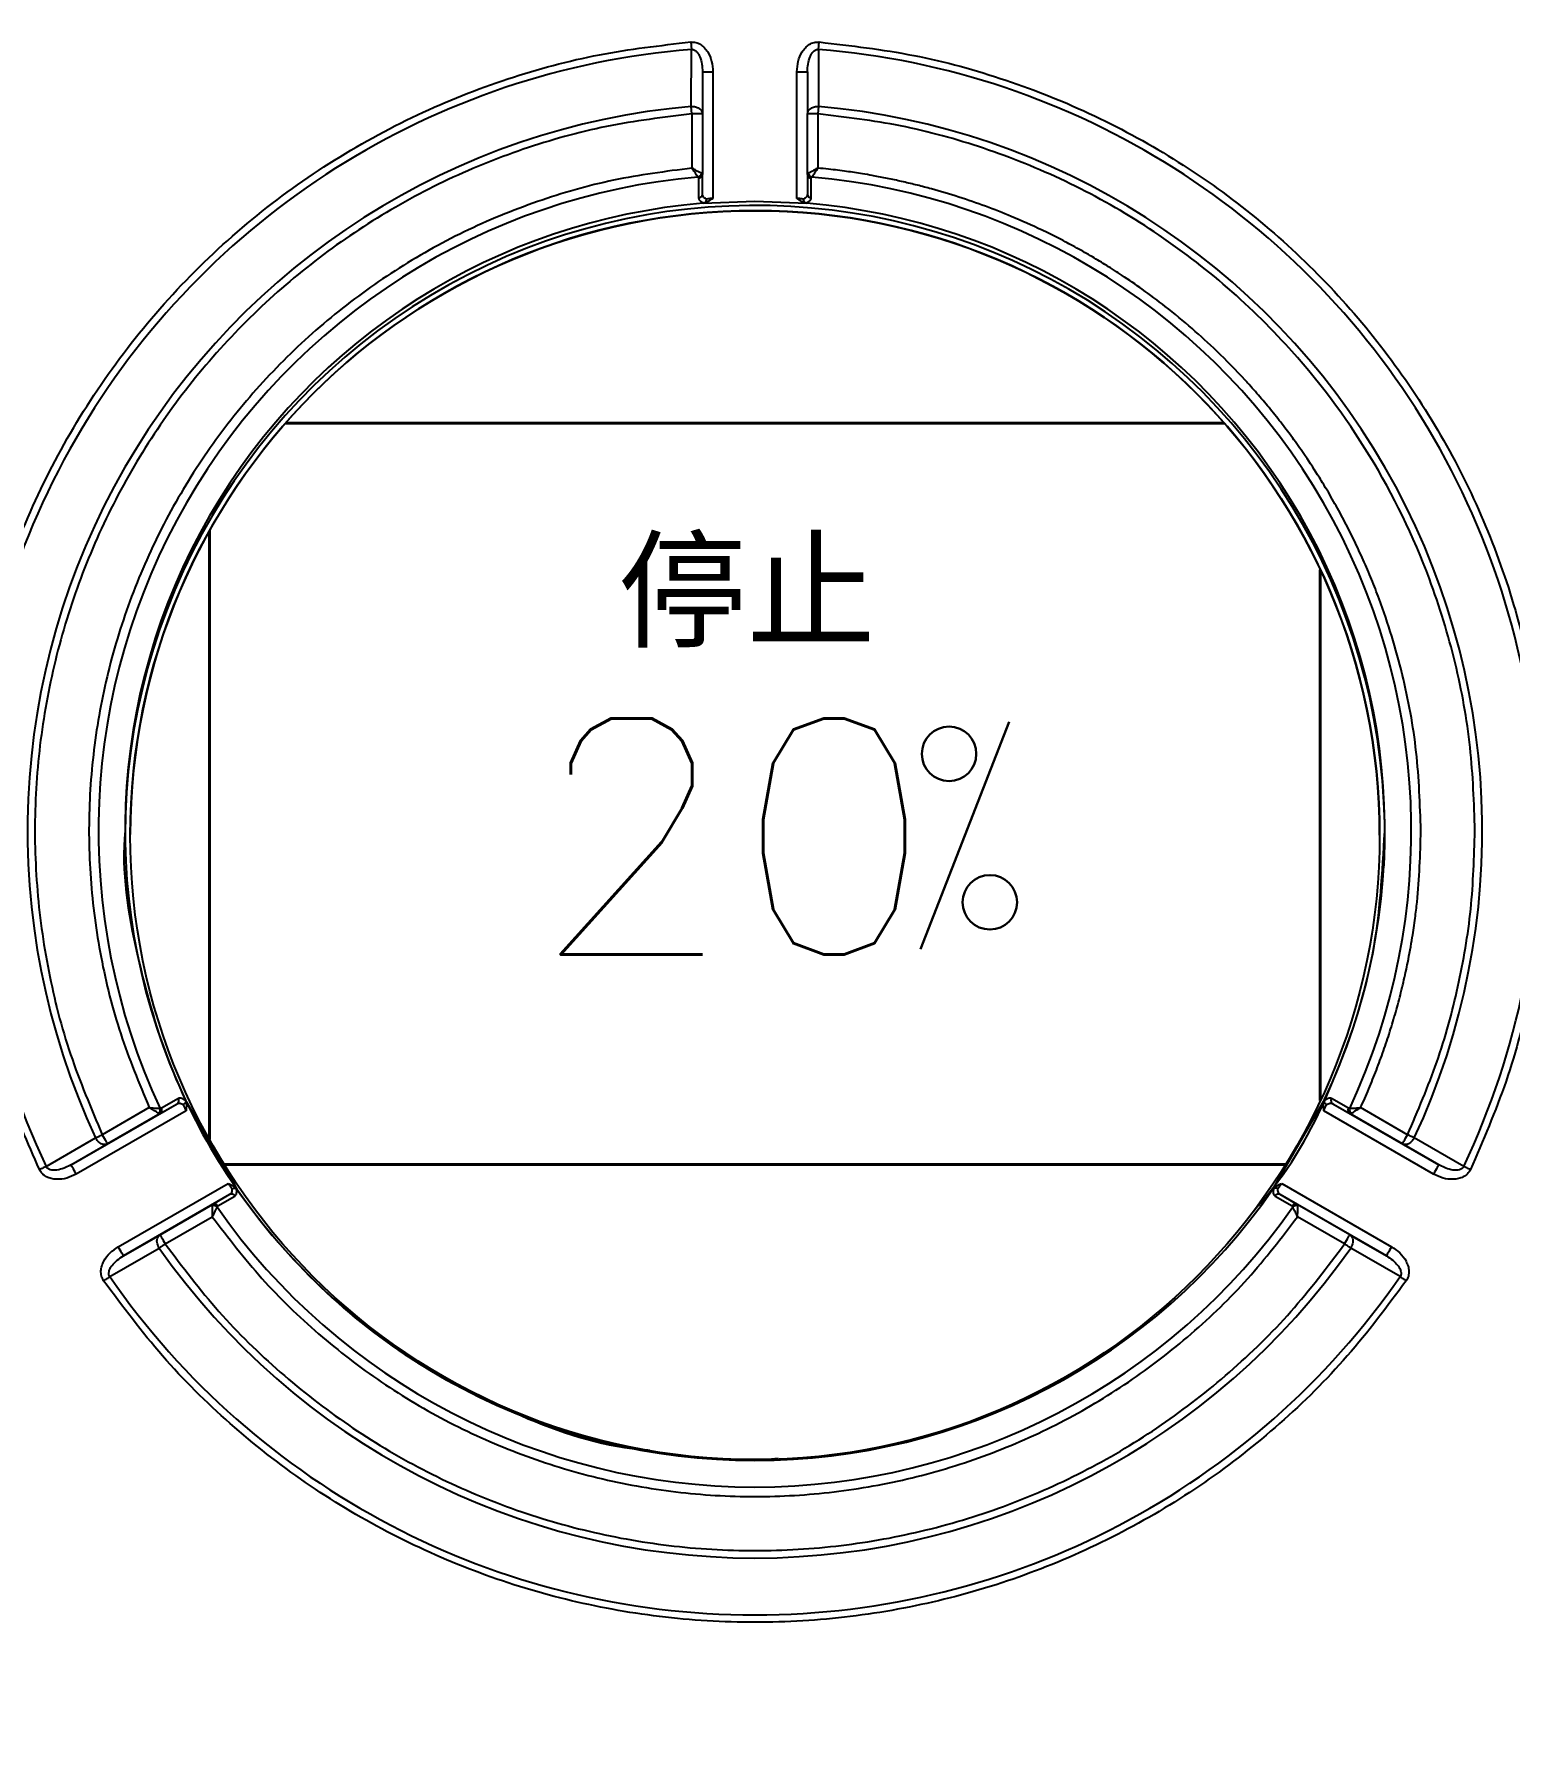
# Model space of a CAD drawing. Header units: millimetres. Extents: x 2136 to 4572, y 748 to 2471.
# Drawn here: x 2913.1 to 2983.4, y 2202.4 to 2284.1 of the extents above; entities that cross this region are included whole.
import ezdxf

# ---------------------------------------------------------------- set-up
doc = ezdxf.new("R2010")
doc.units = ezdxf.units.MM
for name, color, linetype, lineweight in [('DIM', 4, 'Continuous', 13), ('标注', 3, 'Continuous', 13), ('粗实线', 7, 'Continuous', 40)]:
    doc.layers.add(name, color=color, linetype=linetype, lineweight=lineweight)
doc.styles.add('01', font='txt.shx')

msp = doc.modelspace()

# ---------------------------------------------------------------- linework, layer by layer
at = {"color": 7, "linetype": 'Continuous', "lineweight": 25}
for p, q in [((2944.397, 2283.779), (2944.426, 2283.426)), ((2944.423, 2280.709), (2944.426, 2283.426)), ((2950.483, 2283.426), (2950.512, 2283.779)), ((2950.483, 2283.426), (2950.485, 2280.709)), ((2944.954, 2282.364), (2944.954, 2280.357)), ((2945.454, 2282.364), (2945.454, 2276.329)), ((2949.454, 2276.329), (2949.454, 2282.364)), ((2949.954, 2282.364), (2949.954, 2280.357)), ((2944.454, 2280.357), (2944.423, 2280.709)), ((2950.485, 2280.709), (2950.454, 2280.357)), ((2944.454, 2280.357), (2944.454, 2277.771)), ((2944.954, 2280.357), (2944.954, 2277.466)), ((2949.954, 2277.466), (2949.954, 2280.357)), ((2950.454, 2280.357), (2950.454, 2277.771)), ((2944.954, 2276.53), (2944.954, 2277.466)), ((2949.954, 2277.466), (2949.954, 2276.53)), ((2944.77, 2277.285), (2944.77, 2276.349)), ((2950.138, 2276.349), (2950.139, 2277.285)), ((2944.981, 2276.093), (2947.454, 2276.196)), ((2947.454, 2276.196), (2949.928, 2276.093)), ((2917.704, 2246.022), (2917.704, 2246.022)), ((2977.204, 2245.959), (2977.204, 2245.959)), ((2919.999, 2233.443), (2919.188, 2232.976)), ((2922.799, 2229.105), (2920.325, 2233.389)), ((2974.583, 2233.389), (2972.11, 2229.105)), ((2975.721, 2232.976), (2974.91, 2233.443)), ((2914.881, 2230.276), (2919.934, 2233.194)), ((2920.358, 2232.861), (2915.131, 2229.843)), ((2918.609, 2233.006), (2916.37, 2231.713)), ((2919.124, 2232.726), (2916.62, 2231.28)), ((2919.121, 2232.725), (2919.149, 2232.744)), ((2919.124, 2232.726), (2919.934, 2233.194)), ((2919.96, 2233.212), (2919.968, 2233.209)), ((2979.777, 2229.843), (2974.551, 2232.861)), ((2974.941, 2233.209), (2974.948, 2233.212)), ((2974.974, 2233.194), (2975.785, 2232.726)), ((2974.974, 2233.194), (2980.027, 2230.276)), ((2975.759, 2232.744), (2975.787, 2232.725)), ((2978.289, 2231.28), (2975.785, 2232.726)), ((2978.539, 2231.713), (2976.299, 2233.006)), ((2913.697, 2230.203), (2916.049, 2231.564)), ((2914.881, 2230.276), (2916.62, 2231.28)), ((2980.027, 2230.276), (2978.289, 2231.28)), ((2981.211, 2230.203), (2978.859, 2231.564)), ((2914.881, 2230.276), (2914.55, 2230.12)), ((2980.358, 2230.12), (2980.027, 2230.276)), ((2917.131, 2226.379), (2922.358, 2229.397)), ((2972.551, 2229.397), (2977.777, 2226.379)), ((2922.434, 2228.864), (2917.381, 2225.946)), ((2919.12, 2226.95), (2921.624, 2228.395)), ((2922.434, 2228.864), (2921.624, 2228.395)), ((2921.872, 2228.326), (2922.683, 2228.795)), ((2972.226, 2228.795), (2973.036, 2228.326)), ((2973.285, 2228.395), (2972.474, 2228.864)), ((2977.527, 2225.946), (2972.474, 2228.864)), ((2975.789, 2226.95), (2973.285, 2228.395)), ((2919.37, 2226.517), (2921.609, 2227.81)), ((2975.539, 2226.517), (2973.299, 2227.81)), ((2917.381, 2225.946), (2919.12, 2226.95)), ((2975.789, 2226.95), (2977.527, 2225.946)), ((2916.726, 2224.957), (2919.08, 2226.314)), ((2978.183, 2224.957), (2975.828, 2226.314)), ((2947.454, 2216.196), (2948.558, 2216.304))]:
    msp.add_line(p, q, dxfattribs=at)
at = {"color": 7, "linetype": 'Continuous', "lineweight": 25, "flags": 128}
for points in [[(2944.954, 2282.364), (2944.964, 2282.364), (2944.992, 2282.364), (2945.039, 2282.364), (2945.101, 2282.364), (2945.176, 2282.364), (2945.263, 2282.364), (2945.357, 2282.364), (2945.454, 2282.364)], [(2949.454, 2282.364), (2949.552, 2282.364), (2949.646, 2282.364), (2949.732, 2282.364), (2949.808, 2282.364), (2949.87, 2282.364), (2949.916, 2282.364), (2949.945, 2282.364), (2949.954, 2282.364)], [(2944.954, 2280.357), (2944.945, 2280.357), (2944.916, 2280.357), (2944.87, 2280.357), (2944.808, 2280.357), (2944.732, 2280.357), (2944.646, 2280.357), (2944.552, 2280.357), (2944.454, 2280.357)], [(2950.454, 2280.357), (2950.357, 2280.357), (2950.263, 2280.357), (2950.176, 2280.357), (2950.101, 2280.357), (2950.039, 2280.357), (2949.992, 2280.357), (2949.964, 2280.357), (2949.954, 2280.357)], [(2916.049, 2231.564), (2916.082, 2231.579), (2916.118, 2231.596), (2916.156, 2231.613), (2916.196, 2231.632), (2916.238, 2231.652), (2916.281, 2231.672), (2916.325, 2231.692), (2916.37, 2231.713)], [(2916.37, 2231.713), (2916.418, 2231.628), (2916.465, 2231.547), (2916.508, 2231.472), (2916.546, 2231.407), (2916.577, 2231.353), (2916.601, 2231.313), (2916.615, 2231.288), (2916.62, 2231.28)], [(2978.289, 2231.28), (2978.294, 2231.288), (2978.308, 2231.313), (2978.331, 2231.353), (2978.362, 2231.407), (2978.4, 2231.472), (2978.443, 2231.547), (2978.49, 2231.628), (2978.539, 2231.713)], [(2978.859, 2231.564), (2978.826, 2231.579), (2978.791, 2231.596), (2978.753, 2231.613), (2978.712, 2231.632), (2978.67, 2231.652), (2978.627, 2231.672), (2978.583, 2231.692), (2978.539, 2231.713)], [(2913.697, 2230.203), (2913.664, 2230.188), (2913.629, 2230.171), (2913.591, 2230.153), (2913.551, 2230.134), (2913.509, 2230.114), (2913.466, 2230.094), (2913.422, 2230.073), (2913.378, 2230.052)], [(2915.131, 2229.843), (2915.082, 2229.928), (2915.036, 2230.009), (2914.992, 2230.084), (2914.954, 2230.15), (2914.923, 2230.203), (2914.9, 2230.243), (2914.886, 2230.268), (2914.881, 2230.276)], [(2980.027, 2230.276), (2980.022, 2230.268), (2980.008, 2230.243), (2979.985, 2230.203), (2979.954, 2230.15), (2979.916, 2230.084), (2979.873, 2230.009), (2979.826, 2229.928), (2979.777, 2229.843)], [(2981.531, 2230.052), (2981.486, 2230.073), (2981.443, 2230.094), (2981.4, 2230.114), (2981.358, 2230.134), (2981.318, 2230.153), (2981.28, 2230.171), (2981.244, 2230.188), (2981.211, 2230.203)], [(2919.12, 2226.95), (2919.124, 2226.942), (2919.139, 2226.917), (2919.162, 2226.877), (2919.193, 2226.823), (2919.231, 2226.757), (2919.274, 2226.683), (2919.321, 2226.601), (2919.37, 2226.517)], [(2975.539, 2226.517), (2975.588, 2226.601), (2975.635, 2226.683), (2975.678, 2226.757), (2975.716, 2226.823), (2975.747, 2226.877), (2975.77, 2226.917), (2975.784, 2226.942), (2975.789, 2226.95)], [(2917.381, 2225.946), (2917.376, 2225.955), (2917.362, 2225.979), (2917.339, 2226.019), (2917.308, 2226.073), (2917.27, 2226.139), (2917.227, 2226.214), (2917.18, 2226.295), (2917.131, 2226.379)], [(2919.37, 2226.517), (2919.329, 2226.489), (2919.29, 2226.461), (2919.251, 2226.434), (2919.213, 2226.407), (2919.177, 2226.382), (2919.142, 2226.357), (2919.11, 2226.335), (2919.08, 2226.314)], [(2975.828, 2226.314), (2975.799, 2226.335), (2975.766, 2226.357), (2975.732, 2226.382), (2975.696, 2226.407), (2975.658, 2226.434), (2975.619, 2226.461), (2975.579, 2226.489), (2975.539, 2226.517)], [(2977.777, 2226.379), (2977.728, 2226.295), (2977.682, 2226.214), (2977.638, 2226.139), (2977.6, 2226.073), (2977.569, 2226.019), (2977.546, 2225.979), (2977.532, 2225.955), (2977.527, 2225.946)], [(2916.435, 2224.756), (2916.475, 2224.784), (2916.515, 2224.812), (2916.555, 2224.839), (2916.593, 2224.865), (2916.629, 2224.89), (2916.664, 2224.914), (2916.696, 2224.937), (2916.726, 2224.957)], [(2978.183, 2224.957), (2978.212, 2224.937), (2978.245, 2224.914), (2978.279, 2224.89), (2978.316, 2224.865), (2978.354, 2224.839), (2978.393, 2224.812), (2978.433, 2224.784), (2978.473, 2224.756)]]:
    msp.add_lwpolyline(points, dxfattribs=at)
at = {"color": 7, "linetype": 'Continuous', "lineweight": 25}
msp.add_circle((2947.454, 2245.99), 29.75, dxfattribs=at)
for centre, radius, start, end in [((2947.454, 2211.196), 91.48, 295.79271, 180), ((2947.454, 2211.196), 90.341, 353.64897, 186.35103), ((2947.454, 2211.196), 89.875, 353.64897, 186.35103), ((2947.454, 2211.196), 85.319, 353.33017, 186.66983), ((2947.454, 2246.196), 37.354, 94.65071, 205.34929), ((2947.454, 2246.196), 37.354, 334.65071, 85.34929), ((2947.454, 2246.196), 34.646, 95.01875, 204.98125), ((2947.454, 2246.196), 34.646, 335.01875, 84.98125), ((2944.682, 2277.563), 0.229, 285.08159, 349.89545), ((2944.765, 2277.475), 0.19, 271.48934, 357.31235), ((2950.144, 2277.475), 0.19, 182.68765, 268.51066), ((2950.226, 2277.563), 0.229, 190.10455, 254.91841), ((2947.454, 2246.196), 31.264, 94.97704, 205.02296), ((2947.454, 2246.196), 31.264, 334.97704, 85.02296), ((2947.454, 2246.196), 30, 94.72923, 205.27077), ((2947.454, 2245.99), 30, 357.22072, 180), ((2947.454, 2245.99), 29.75, 0, 179.93876), ((2944.765, 2276.538), 0.189, 271.61717, 357.31776), ((2947.454, 2246.196), 30, 334.72923, 85.27077), ((2950.144, 2276.538), 0.189, 182.6801, 268.38296), ((2919.832, 2233.353), 0.189, 302.68007, 28.38309), ((2975.076, 2233.353), 0.189, 151.61704, 237.31779), ((2918.904, 2232.913), 0.229, 310.10459, 14.91837), ((2919.021, 2232.885), 0.19, 302.68761, 28.51079), ((2975.887, 2232.885), 0.19, 151.48921, 237.31239), ((2976.005, 2232.913), 0.229, 165.08163, 229.89541), ((2921.675, 2228.112), 0.229, 45.08176, 109.89528), ((2921.711, 2228.227), 0.19, 31.48925, 117.3121), ((2922.521, 2228.695), 0.189, 31.61702, 117.31857), ((2947.454, 2246.196), 30, 214.72923, 325.27077), ((2972.387, 2228.695), 0.189, 62.68036, 148.38305), ((2973.198, 2228.227), 0.19, 62.6879, 148.51075), ((2973.233, 2228.112), 0.229, 70.10472, 134.91824), ((2947.454, 2246.196), 31.264, 214.97704, 325.02296), ((2947.454, 2246.196), 34.646, 215.01875, 324.98125), ((2947.454, 2246.196), 37.354, 214.65071, 325.34929), ((2947.454, 2211.196), 91.48, 180, 290.22656)]:
    msp.add_arc(centre, radius, start, end, dxfattribs=at)
for points in [[(2849.781, 2221.986), (2850.305, 2225.638), (2851.353, 2232.941), (2854.473, 2243.584), (2858.68, 2253.827), (2864.036, 2263.528), (2870.44, 2272.567), (2877.822, 2280.829), (2886.084, 2288.21), (2895.123, 2294.615), (2904.824, 2299.97), (2915.067, 2304.178), (2925.71, 2307.298), (2933.013, 2308.346), (2936.665, 2308.87)], [(2849.983, 2228.529), (2850.67, 2231.823), (2852.042, 2238.411), (2855.363, 2247.964), (2859.567, 2257.147), (2864.703, 2265.85), (2870.692, 2273.987), (2877.48, 2281.471), (2884.993, 2288.227), (2893.155, 2294.181), (2901.88, 2299.28), (2911.081, 2303.444), (2920.648, 2306.724), (2927.242, 2308.068), (2930.539, 2308.741)], [(2958.244, 2308.87), (2961.895, 2308.346), (2969.199, 2307.298), (2979.842, 2304.178), (2990.085, 2299.97), (2999.786, 2294.615), (3008.825, 2288.21), (3017.087, 2280.829), (3024.468, 2272.567), (3030.873, 2263.528), (3036.228, 2253.827), (3040.436, 2243.584), (3043.556, 2232.941), (3044.604, 2225.638), (3045.128, 2221.986)], [(2964.786, 2308.668), (2968.081, 2307.981), (2974.669, 2306.608), (2984.221, 2303.288), (2993.405, 2299.084), (3002.108, 2293.948), (3010.244, 2287.959), (3017.729, 2281.171), (3024.484, 2273.658), (3030.439, 2265.496), (3035.537, 2256.771), (3039.702, 2247.569), (3042.982, 2238.003), (3044.326, 2231.409), (3044.998, 2228.112)], [(2853.714, 2211.196), (2853.801, 2214.264), (2853.975, 2220.399), (2855.378, 2229.514), (2857.603, 2238.452), (2860.711, 2247.127), (2864.649, 2255.456), (2869.387, 2263.36), (2874.875, 2270.76), (2881.063, 2277.588), (2887.89, 2283.775), (2895.291, 2289.264), (2903.194, 2294.001), (2911.524, 2297.94), (2920.199, 2301.048), (2929.137, 2303.273), (2938.251, 2304.676), (2944.387, 2304.85), (2947.454, 2304.937)], [(2947.454, 2304.937), (2950.522, 2304.85), (2956.657, 2304.676), (2965.771, 2303.273), (2974.709, 2301.048), (2983.385, 2297.94), (2991.714, 2294.001), (2999.617, 2289.264), (3007.018, 2283.775), (3013.845, 2277.588), (3020.033, 2270.76), (3025.522, 2263.36), (3030.259, 2255.456), (3034.198, 2247.127), (3037.305, 2238.452), (3039.53, 2229.514), (3040.934, 2220.399), (3041.108, 2214.264), (3041.195, 2211.196)], [(2947.454, 2295.482), (2944.492, 2295.392), (2938.566, 2295.211), (2929.777, 2293.756), (2921.184, 2291.451), (2912.883, 2288.236), (2904.966, 2284.171), (2897.521, 2279.293), (2890.631, 2273.659), (2884.372, 2267.331), (2878.814, 2260.38), (2874.018, 2252.882), (2870.038, 2244.92), (2866.919, 2236.585), (2864.691, 2227.967), (2863.399, 2219.164), (2862.975, 2210.265), (2863.484, 2204.359), (2863.738, 2201.406)], [(3031.17, 2201.406), (3031.425, 2204.359), (3031.934, 2210.265), (3031.509, 2219.164), (3030.218, 2227.967), (3027.989, 2236.585), (3024.87, 2244.92), (3020.89, 2252.882), (3016.095, 2260.38), (3010.537, 2267.331), (3004.278, 2273.659), (2997.388, 2279.293), (2989.943, 2284.171), (2982.026, 2288.236), (2973.724, 2291.451), (2965.132, 2293.756), (2956.342, 2295.211), (2950.417, 2295.392), (2947.454, 2295.482)], [(2950.512, 2283.779), (2952.02, 2283.603), (2955.037, 2283.251), (2959.44, 2282.037), (2963.672, 2280.341), (2967.666, 2278.136), (2971.367, 2275.469), (2974.719, 2272.376), (2977.674, 2268.901), (2980.189, 2265.095), (2982.227, 2261.014), (2983.759, 2256.718), (2984.762, 2252.268), (2985.222, 2247.729), (2985.133, 2243.168), (2984.487, 2238.655), (2983.336, 2234.235), (2982.133, 2231.446), (2981.531, 2230.052)], [(2944.454, 2280.357), (2943.093, 2280.19), (2940.369, 2279.855), (2936.397, 2278.738), (2932.581, 2277.188), (2928.98, 2275.184), (2925.644, 2272.765), (2922.621, 2269.964), (2919.955, 2266.822), (2917.684, 2263.383), (2915.842, 2259.697), (2914.453, 2255.817), (2913.539, 2251.799), (2913.112, 2247.701), (2913.177, 2243.58), (2913.743, 2239.5), (2914.762, 2235.502), (2915.834, 2232.976), (2916.37, 2231.713)], [(2944.454, 2277.771), (2943.205, 2277.609), (2940.707, 2277.284), (2937.067, 2276.238), (2933.571, 2274.798), (2930.272, 2272.945), (2927.217, 2270.715), (2924.448, 2268.138), (2922.004, 2265.25), (2919.921, 2262.092), (2918.228, 2258.709), (2916.949, 2255.149), (2916.101, 2251.462), (2915.698, 2247.701), (2915.742, 2243.918), (2916.243, 2240.17), (2917.157, 2236.494), (2918.125, 2234.169), (2918.609, 2233.006)], [(2945.454, 2276.329), (2945.397, 2276.324), (2945.283, 2276.313), (2945.187, 2276.302), (2945.14, 2276.297)], [(2949.769, 2276.297), (2949.721, 2276.302), (2949.626, 2276.313), (2949.511, 2276.324), (2949.454, 2276.329)], [(2920.229, 2233.149), (2920.248, 2233.105), (2920.286, 2233.017), (2920.334, 2232.913), (2920.358, 2232.861)], [(2974.551, 2232.861), (2974.575, 2232.913), (2974.622, 2233.017), (2974.661, 2233.105), (2974.68, 2233.149)], [(2922.358, 2229.397), (2922.391, 2229.35), (2922.457, 2229.256), (2922.514, 2229.179), (2922.543, 2229.141)], [(2972.366, 2229.141), (2972.394, 2229.179), (2972.451, 2229.256), (2972.518, 2229.35), (2972.551, 2229.397)], [(2921.609, 2227.81), (2922.374, 2226.809), (2923.904, 2224.808), (2926.63, 2222.179), (2929.625, 2219.871), (2932.88, 2217.941), (2936.339, 2216.41), (2939.955, 2215.3), (2943.678, 2214.628), (2947.454, 2214.403), (2951.23, 2214.628), (2954.953, 2215.3), (2958.57, 2216.41), (2962.029, 2217.941), (2965.283, 2219.871), (2968.278, 2222.179), (2971.004, 2224.808), (2972.534, 2226.809), (2973.299, 2227.81)], [(2919.37, 2226.517), (2920.195, 2225.421), (2921.847, 2223.23), (2924.8, 2220.349), (2928.05, 2217.819), (2931.587, 2215.702), (2935.349, 2214.022), (2939.286, 2212.805), (2943.341, 2212.067), (2947.454, 2211.82), (2951.568, 2212.067), (2955.622, 2212.805), (2959.559, 2214.022), (2963.322, 2215.702), (2966.858, 2217.819), (2970.108, 2220.349), (2973.062, 2223.23), (2974.713, 2225.421), (2975.539, 2226.517)], [(2978.473, 2224.756), (2977.567, 2223.538), (2975.754, 2221.101), (2972.501, 2217.895), (2968.916, 2215.078), (2965.01, 2212.721), (2960.85, 2210.85), (2956.494, 2209.494), (2952.008, 2208.672), (2947.454, 2208.397), (2942.901, 2208.672), (2938.414, 2209.494), (2934.059, 2210.85), (2929.899, 2212.721), (2925.993, 2215.078), (2922.407, 2217.895), (2919.155, 2221.101), (2917.342, 2223.538), (2916.435, 2224.756)], [(2947.454, 2117.456), (2944.387, 2117.543), (2938.251, 2117.717), (2929.137, 2119.12), (2920.199, 2121.345), (2911.524, 2124.453), (2903.194, 2128.392), (2895.291, 2133.129), (2887.89, 2138.618), (2881.063, 2144.805), (2874.875, 2151.633), (2869.387, 2159.033), (2864.649, 2166.936), (2860.711, 2175.266), (2857.603, 2183.941), (2855.378, 2192.879), (2853.975, 2201.994), (2853.801, 2208.129), (2853.714, 2211.196)], [(3041.195, 2211.196), (3041.108, 2208.129), (3040.934, 2201.994), (3039.53, 2192.879), (3037.305, 2183.941), (3034.198, 2175.266), (3030.259, 2166.936), (3025.522, 2159.033), (3020.033, 2151.633), (3013.845, 2144.805), (3007.018, 2138.618), (2999.617, 2133.129), (2991.714, 2128.392), (2983.385, 2124.453), (2974.709, 2121.345), (2965.771, 2119.12), (2956.657, 2117.717), (2950.522, 2117.543), (2947.454, 2117.456)]]:
    msp.add_open_spline(points, degree=3, dxfattribs=at)
for points, knots in [([(2909.747, 2246.196), (2909.796, 2247.66), (2909.897, 2250.629), (2910.72, 2255.08), (2912.078, 2259.533), (2914.037, 2263.884), (2916.579, 2268.025), (2919.654, 2271.826), (2923.193, 2275.199), (2927.114, 2278.069), (2931.292, 2280.374), (2935.62, 2282.089), (2939.989, 2283.27), (2942.941, 2283.611), (2944.397, 2283.779)], [0, 0, 0, 0, 0.078216, 0.158605, 0.241035, 0.32651, 0.412892, 0.5, 0.587092, 0.673473, 0.758965, 0.841378, 0.921776, 1, 1, 1, 1]), ([(2944.397, 2283.779), (2944.478, 2283.777), (2944.644, 2283.774), (2944.868, 2283.666), (2945.06, 2283.506), (2945.257, 2283.243), (2945.42, 2282.855), (2945.443, 2282.528), (2945.454, 2282.364)], [0, 0, 0, 0, 0.122541, 0.250728, 0.370854, 0.501138, 0.750528, 1, 1, 1, 1]), ([(2944.426, 2283.426), (2944.447, 2283.427), (2944.489, 2283.429), (2944.574, 2283.403), (2944.67, 2283.333), (2944.761, 2283.213), (2944.861, 2283.012), (2944.938, 2282.725), (2944.949, 2282.486), (2944.954, 2282.364)], [0, 0, 0, 0, 0.04691, 0.093633, 0.194711, 0.311017, 0.43912, 0.713502, 1, 1, 1, 1]), ([(2949.454, 2282.364), (2949.466, 2282.528), (2949.488, 2282.856), (2949.652, 2283.243), (2949.849, 2283.507), (2950.04, 2283.666), (2950.265, 2283.775), (2950.43, 2283.777), (2950.512, 2283.779)], [0, 0, 0, 0, 0.249813, 0.499193, 0.628879, 0.749485, 0.877324, 1, 1, 1, 1]), ([(2949.954, 2282.364), (2949.96, 2282.486), (2949.97, 2282.725), (2950.048, 2283.013), (2950.148, 2283.213), (2950.239, 2283.333), (2950.335, 2283.403), (2950.42, 2283.429), (2950.462, 2283.427), (2950.483, 2283.426)], [0, 0, 0, 0, 0.2865456, 0.5610687, 0.6891901, 0.8054766, 0.906505, 0.9531764, 1, 1, 1, 1]), ([(2944.423, 2280.709), (2944.489, 2280.707), (2944.589, 2280.704), (2944.713, 2280.662), (2944.796, 2280.618), (2944.867, 2280.56), (2944.936, 2280.476), (2944.947, 2280.403), (2944.954, 2280.357)], [0, 0, 0, 0, 0.238585, 0.363839, 0.500003, 0.621304, 0.761415, 1, 1, 1, 1]), ([(2949.954, 2280.357), (2949.961, 2280.403), (2949.973, 2280.476), (2950.041, 2280.56), (2950.112, 2280.618), (2950.196, 2280.662), (2950.32, 2280.704), (2950.42, 2280.707), (2950.485, 2280.709)], [0, 0, 0, 0, 0.238585, 0.378746, 0.499997, 0.636212, 0.761415, 1, 1, 1, 1]), ([(2981.747, 2246.196), (2981.703, 2247.522), (2981.612, 2250.212), (2980.869, 2254.245), (2979.434, 2258.971), (2976.888, 2264.201), (2973.344, 2268.913), (2969.618, 2272.488), (2966.08, 2275.1), (2962.307, 2277.205), (2958.396, 2278.778), (2954.444, 2279.871), (2951.772, 2280.197), (2950.454, 2280.357)], [0, 0, 0, 0, 0.0782769, 0.15871, 0.2411685, 0.3693291, 0.4998887, 0.586965, 0.6733385, 0.7588314, 0.8412717, 0.9217141, 1, 1, 1, 1]), ([(2944.907, 2277.523), (2944.883, 2277.536), (2944.832, 2277.564), (2944.722, 2277.624), (2944.595, 2277.695), (2944.506, 2277.743), (2944.454, 2277.771)], [0, 0, 0, 0, 0.242714, 0.515432, 0.71469, 1, 1, 1, 1]), ([(2944.742, 2277.342), (2944.727, 2277.365), (2944.694, 2277.414), (2944.625, 2277.518), (2944.543, 2277.638), (2944.487, 2277.722), (2944.454, 2277.771)], [0, 0, 0, 0, 0.242139, 0.515387, 0.713959, 1, 1, 1, 1]), ([(2944.954, 2277.466), (2944.952, 2277.477), (2944.948, 2277.497), (2944.92, 2277.515), (2944.907, 2277.523)], [0, 0, 0, 0, 0.5446681, 1, 1, 1, 1]), ([(2950.001, 2277.523), (2949.989, 2277.515), (2949.961, 2277.497), (2949.957, 2277.477), (2949.954, 2277.466)], [0, 0, 0, 0, 0.455333, 1, 1, 1, 1]), ([(2950.454, 2277.771), (2950.402, 2277.743), (2950.314, 2277.695), (2950.186, 2277.624), (2950.077, 2277.564), (2950.025, 2277.536), (2950.001, 2277.523)], [0, 0, 0, 0, 0.285344, 0.484568, 0.757303, 1, 1, 1, 1]), ([(2950.454, 2277.771), (2950.421, 2277.722), (2950.365, 2277.638), (2950.283, 2277.518), (2950.215, 2277.414), (2950.182, 2277.365), (2950.167, 2277.342)], [0, 0, 0, 0, 0.286006, 0.484613, 0.757844, 1, 1, 1, 1]), ([(2979.172, 2246.196), (2979.129, 2247.45), (2979.043, 2249.96), (2978.35, 2253.67), (2977.522, 2256.395), (2976.824, 2258.185), (2976.432, 2259.105), (2976.01, 2260.013), (2975.56, 2260.906), (2975.082, 2261.785), (2974.736, 2262.376), (2974.486, 2262.788), (2974.192, 2263.264), (2973.725, 2263.979), (2973.151, 2264.795), (2972.623, 2265.503), (2972.084, 2266.187), (2971.512, 2266.871), (2971.082, 2267.358), (2970.407, 2268.095), (2969.545, 2268.978), (2968.269, 2270.147), (2967.081, 2271.127), (2965.961, 2271.964), (2965.026, 2272.607), (2964.231, 2273.117), (2963.513, 2273.552), (2962.788, 2273.965), (2962.036, 2274.367), (2961.481, 2274.645), (2960.695, 2275.022), (2959.759, 2275.442), (2958.431, 2275.963), (2957.161, 2276.401), (2956.074, 2276.725), (2955.193, 2276.957), (2954.525, 2277.117), (2953.853, 2277.263), (2953.357, 2277.36), (2952.932, 2277.437), (2952.481, 2277.515), (2951.79, 2277.619), (2951.081, 2277.708), (2950.624, 2277.754), (2950.454, 2277.771)], [0, 0, 0, 0, 0.080365, 0.160729, 0.241094, 0.262468, 0.283842, 0.305215, 0.326587, 0.347957, 0.369326, 0.370443, 0.378885, 0.405204, 0.425118, 0.442801, 0.461848, 0.480895, 0.49994, 0.50352, 0.544914, 0.57896, 0.614384, 0.643615, 0.668512, 0.687104, 0.704122, 0.72234, 0.740558, 0.758776, 0.762108, 0.796425, 0.824503, 0.853496, 0.882488, 0.897179, 0.911868, 0.926558, 0.941247, 0.944272, 0.9542, 0.970596, 0.989058, 1, 1, 1, 1]), ([(2944.742, 2277.342), (2944.75, 2277.333), (2944.766, 2277.315), (2944.769, 2277.295), (2944.77, 2277.285)], [0, 0, 0, 0, 0.49497, 1, 1, 1, 1]), ([(2950.139, 2277.285), (2950.14, 2277.295), (2950.142, 2277.315), (2950.159, 2277.333), (2950.167, 2277.342)], [0, 0, 0, 0, 0.505034, 1, 1, 1, 1]), ([(2944.77, 2276.349), (2944.774, 2276.324), (2944.781, 2276.276), (2944.837, 2276.209), (2944.923, 2276.151), (2945.008, 2276.124), (2945.05, 2276.11)], [0, 0, 0, 0, 0.253237, 0.501002, 0.754124, 1, 1, 1, 1]), ([(2945.14, 2276.297), (2945.113, 2276.31), (2945.056, 2276.338), (2944.976, 2276.414), (2944.963, 2276.484), (2944.954, 2276.53)], [0, 0, 0, 0, 0.233086, 0.493007, 1, 1, 1, 1]), ([(2945.454, 2276.329), (2945.382, 2276.277), (2945.271, 2276.196), (2945.11, 2276.116), (2945.022, 2276.1), (2944.981, 2276.093)], [0, 0, 0, 0, 0.500211, 0.768831, 1, 1, 1, 1]), ([(2945.05, 2276.11), (2945.046, 2276.108), (2945.038, 2276.104), (2945.015, 2276.097), (2944.995, 2276.095), (2944.981, 2276.093)], [0, 0, 0, 0, 0.22087, 0.452261, 1, 1, 1, 1]), ([(2945.14, 2276.297), (2945.14, 2276.297), (2945.14, 2276.297), (2945.14, 2276.297), (2945.14, 2276.297), (2945.14, 2276.296), (2945.139, 2276.291), (2945.138, 2276.275), (2945.132, 2276.236), (2945.114, 2276.185), (2945.085, 2276.137), (2945.062, 2276.119), (2945.05, 2276.11)], [0, 0, 0, 0, 0.000085, 0.000256, 0.000889, 0.00335, 0.013107, 0.052364, 0.215004, 0.505233, 0.751511, 1, 1, 1, 1]), ([(2949.928, 2276.093), (2949.887, 2276.101), (2949.799, 2276.116), (2949.637, 2276.196), (2949.526, 2276.277), (2949.454, 2276.329)], [0, 0, 0, 0, 0.22952, 0.499747, 1, 1, 1, 1]), ([(2949.954, 2276.53), (2949.946, 2276.484), (2949.932, 2276.414), (2949.853, 2276.338), (2949.796, 2276.31), (2949.769, 2276.297)], [0, 0, 0, 0, 0.506993, 0.766897, 1, 1, 1, 1]), ([(2949.858, 2276.11), (2949.846, 2276.12), (2949.822, 2276.139), (2949.794, 2276.187), (2949.776, 2276.241), (2949.771, 2276.279), (2949.769, 2276.297)], [0, 0, 0, 0, 0.260276, 0.5208, 0.77013, 1, 1, 1, 1]), ([(2949.858, 2276.11), (2949.9, 2276.124), (2949.986, 2276.151), (2950.071, 2276.209), (2950.128, 2276.276), (2950.135, 2276.324), (2950.138, 2276.349)], [0, 0, 0, 0, 0.245779, 0.498992, 0.746656, 1, 1, 1, 1]), ([(2949.928, 2276.093), (2949.913, 2276.095), (2949.893, 2276.097), (2949.87, 2276.104), (2949.862, 2276.108), (2949.858, 2276.11)], [0, 0, 0, 0, 0.55228, 0.782751, 1, 1, 1, 1]), ([(2913.378, 2230.052), (2912.822, 2231.327), (2911.71, 2233.878), (2910.602, 2237.908), (2909.878, 2242.024), (2909.791, 2244.805), (2909.747, 2246.196)], [0, 0, 0, 0, 0.249984, 0.5, 0.749984, 1, 1, 1, 1]), ([(2917.457, 2246.227), (2917.456, 2246.217), (2917.262, 2244.255), (2917.929, 2240.299), (2919.536, 2234.643), (2922.356, 2229.419), (2926.103, 2224.851), (2930.678, 2221.072), (2935.908, 2218.369), (2939.93, 2216.908), (2942.169, 2216.713), (2942.454, 2216.688)], [0, 0, 0, 0, 0.000759, 0.140599, 0.280438, 0.420278, 0.560118, 0.699957, 0.839797, 0.979637, 1, 1, 1, 1]), ([(2971.135, 2227.989), (2971.568, 2228.494), (2973.28, 2230.489), (2975.296, 2234.672), (2977.126, 2240.287), (2977.343, 2244.209), (2977.451, 2246.164)], [0, 0, 0, 0, 0.101587, 0.401601, 0.701614, 1, 1, 1, 1]), ([(2976.299, 2233.006), (2976.431, 2233.302), (2976.696, 2233.893), (2977.057, 2234.795), (2977.393, 2235.707), (2977.701, 2236.629), (2977.979, 2237.56), (2978.229, 2238.499), (2978.381, 2239.148), (2978.484, 2239.623), (2978.6, 2240.179), (2978.754, 2241.023), (2978.895, 2241.983), (2979.101, 2243.67), (2979.14, 2245.062), (2979.172, 2246.196)], [0, 0, 0, 0, 0.0714438, 0.1428837, 0.2143199, 0.285763, 0.3572067, 0.4286378, 0.5000556, 0.5040645, 0.5360484, 0.6252562, 0.6932376, 0.7500931, 1, 1, 1, 1]), ([(2978.539, 2231.713), (2979.03, 2232.859), (2980.013, 2235.151), (2980.992, 2238.766), (2981.632, 2242.457), (2981.709, 2244.949), (2981.747, 2246.196)], [0, 0, 0, 0, 0.249982, 0.5, 0.749982, 1, 1, 1, 1]), ([(2919.934, 2233.194), (2919.978, 2233.209), (2920.045, 2233.233), (2920.151, 2233.201), (2920.204, 2233.166), (2920.229, 2233.149)], [0, 0, 0, 0, 0.506993, 0.766897, 1, 1, 1, 1]), ([(2920.345, 2233.32), (2920.313, 2233.35), (2920.246, 2233.41), (2920.153, 2233.455), (2920.067, 2233.471), (2920.022, 2233.453), (2919.999, 2233.443)], [0, 0, 0, 0, 0.245779, 0.498992, 0.746657, 1, 1, 1, 1]), ([(2920.345, 2233.32), (2920.343, 2233.306), (2920.339, 2233.277), (2920.313, 2233.227), (2920.277, 2233.186), (2920.246, 2233.162), (2920.233, 2233.152), (2920.23, 2233.15), (2920.229, 2233.149), (2920.229, 2233.149), (2920.229, 2233.149), (2920.229, 2233.149), (2920.229, 2233.149)], [0, 0, 0, 0, 0.247987, 0.494121, 0.79066, 0.948951, 0.987198, 0.996714, 0.999119, 0.99974, 0.999911, 1, 1, 1, 1]), ([(2920.325, 2233.389), (2920.331, 2233.376), (2920.339, 2233.357), (2920.345, 2233.333), (2920.345, 2233.325), (2920.345, 2233.32)], [0, 0, 0, 0, 0.55228, 0.782751, 1, 1, 1, 1]), ([(2920.325, 2233.389), (2920.339, 2233.35), (2920.37, 2233.266), (2920.382, 2233.086), (2920.367, 2232.95), (2920.358, 2232.861)], [0, 0, 0, 0, 0.22952, 0.499747, 1, 1, 1, 1]), ([(2974.551, 2232.861), (2974.541, 2232.95), (2974.527, 2233.086), (2974.538, 2233.266), (2974.569, 2233.35), (2974.583, 2233.389)], [0, 0, 0, 0, 0.500211, 0.768831, 1, 1, 1, 1]), ([(2974.91, 2233.443), (2974.887, 2233.453), (2974.841, 2233.471), (2974.755, 2233.455), (2974.662, 2233.41), (2974.596, 2233.35), (2974.563, 2233.32)], [0, 0, 0, 0, 0.253237, 0.501002, 0.754124, 1, 1, 1, 1]), ([(2974.563, 2233.32), (2974.563, 2233.325), (2974.563, 2233.334), (2974.569, 2233.357), (2974.577, 2233.376), (2974.583, 2233.389)], [0, 0, 0, 0, 0.22087, 0.452261, 1, 1, 1, 1]), ([(2974.68, 2233.149), (2974.68, 2233.149), (2974.68, 2233.149), (2974.68, 2233.149), (2974.68, 2233.149), (2974.679, 2233.15), (2974.675, 2233.152), (2974.662, 2233.162), (2974.631, 2233.187), (2974.596, 2233.228), (2974.569, 2233.277), (2974.565, 2233.306), (2974.563, 2233.32)], [0, 0, 0, 0, 0.0000851, 0.0002561, 0.000889, 0.0033496, 0.0131073, 0.0523637, 0.2150037, 0.5052334, 0.751511, 1, 1, 1, 1]), ([(2974.68, 2233.149), (2974.705, 2233.166), (2974.758, 2233.201), (2974.863, 2233.233), (2974.93, 2233.209), (2974.974, 2233.194)], [0, 0, 0, 0, 0.233086, 0.493007, 1, 1, 1, 1]), ([(2918.609, 2233.006), (2918.668, 2233.002), (2918.769, 2232.995), (2918.914, 2232.985), (2919.038, 2232.977), (2919.097, 2232.973), (2919.124, 2232.971)], [0, 0, 0, 0, 0.286006, 0.484613, 0.757844, 1, 1, 1, 1]), ([(2919.051, 2232.738), (2919.027, 2232.752), (2918.977, 2232.783), (2918.87, 2232.848), (2918.745, 2232.922), (2918.66, 2232.975), (2918.609, 2233.006)], [0, 0, 0, 0, 0.242697, 0.515432, 0.714656, 1, 1, 1, 1]), ([(2919.051, 2232.738), (2919.064, 2232.731), (2919.093, 2232.716), (2919.113, 2232.722), (2919.124, 2232.726)], [0, 0, 0, 0, 0.4553331, 1, 1, 1, 1]), ([(2919.188, 2232.976), (2919.178, 2232.972), (2919.16, 2232.963), (2919.136, 2232.969), (2919.124, 2232.971)], [0, 0, 0, 0, 0.505034, 1, 1, 1, 1]), ([(2975.784, 2232.971), (2975.772, 2232.969), (2975.749, 2232.963), (2975.73, 2232.972), (2975.721, 2232.976)], [0, 0, 0, 0, 0.49497, 1, 1, 1, 1]), ([(2975.784, 2232.971), (2975.812, 2232.973), (2975.87, 2232.977), (2975.994, 2232.985), (2976.14, 2232.995), (2976.24, 2233.002), (2976.299, 2233.006)], [0, 0, 0, 0, 0.242139, 0.515387, 0.713959, 1, 1, 1, 1]), ([(2975.785, 2232.726), (2975.796, 2232.722), (2975.815, 2232.716), (2975.844, 2232.731), (2975.858, 2232.738)], [0, 0, 0, 0, 0.544668, 1, 1, 1, 1]), ([(2975.858, 2232.738), (2975.88, 2232.751), (2975.929, 2232.781), (2976.033, 2232.844), (2976.159, 2232.92), (2976.247, 2232.974), (2976.299, 2233.006)], [0, 0, 0, 0, 0.233588, 0.498754, 0.705373, 1, 1, 1, 1]), ([(2916.62, 2231.28), (2916.576, 2231.263), (2916.507, 2231.237), (2916.4, 2231.254), (2916.315, 2231.286), (2916.235, 2231.337), (2916.137, 2231.423), (2916.084, 2231.508), (2916.049, 2231.564)], [0, 0, 0, 0, 0.238585, 0.378746, 0.499997, 0.636212, 0.761415, 1, 1, 1, 1]), ([(2978.859, 2231.564), (2978.825, 2231.508), (2978.772, 2231.423), (2978.674, 2231.337), (2978.594, 2231.286), (2978.509, 2231.254), (2978.401, 2231.237), (2978.332, 2231.263), (2978.289, 2231.28)], [0, 0, 0, 0, 0.238585, 0.363839, 0.500003, 0.621304, 0.761415, 1, 1, 1, 1]), ([(2915.131, 2229.843), (2914.984, 2229.771), (2914.689, 2229.627), (2914.271, 2229.575), (2913.945, 2229.614), (2913.711, 2229.7), (2913.505, 2229.84), (2913.419, 2229.982), (2913.378, 2230.052)], [0, 0, 0, 0, 0.249813, 0.499193, 0.628879, 0.749485, 0.877324, 1, 1, 1, 1]), ([(2914.55, 2230.12), (2914.438, 2230.084), (2914.274, 2230.032), (2914.05, 2230.02), (2913.9, 2230.039), (2913.791, 2230.087), (2913.727, 2230.147), (2913.707, 2230.184), (2913.697, 2230.203)], [0, 0, 0, 0, 0.3847801, 0.5643592, 0.7273499, 0.8689544, 0.9343706, 1, 1, 1, 1]), ([(2981.531, 2230.052), (2981.489, 2229.982), (2981.404, 2229.84), (2981.197, 2229.7), (2980.964, 2229.614), (2980.637, 2229.575), (2980.219, 2229.627), (2979.925, 2229.771), (2979.777, 2229.843)], [0, 0, 0, 0, 0.122541, 0.250728, 0.370854, 0.501138, 0.750528, 1, 1, 1, 1]), ([(2981.211, 2230.203), (2981.201, 2230.184), (2981.182, 2230.147), (2981.117, 2230.087), (2981.008, 2230.039), (2980.859, 2230.02), (2980.635, 2230.032), (2980.47, 2230.084), (2980.358, 2230.12)], [0, 0, 0, 0, 0.0657455, 0.1312299, 0.2728945, 0.435902, 0.6154442, 1, 1, 1, 1]), ([(2922.358, 2229.397), (2922.439, 2229.361), (2922.565, 2229.305), (2922.715, 2229.205), (2922.772, 2229.136), (2922.799, 2229.105)], [0, 0, 0, 0, 0.500211, 0.768831, 1, 1, 1, 1]), ([(2922.543, 2229.141), (2922.545, 2229.111), (2922.549, 2229.047), (2922.523, 2228.94), (2922.47, 2228.894), (2922.434, 2228.864)], [0, 0, 0, 0, 0.233085, 0.493007, 1, 1, 1, 1]), ([(2922.543, 2229.141), (2922.56, 2229.148), (2922.596, 2229.163), (2922.652, 2229.174), (2922.707, 2229.174), (2922.735, 2229.162), (2922.75, 2229.156)], [0, 0, 0, 0, 0.233611, 0.484456, 0.743694, 1, 1, 1, 1]), ([(2922.683, 2228.795), (2922.702, 2228.81), (2922.741, 2228.84), (2922.77, 2228.922), (2922.778, 2229.026), (2922.759, 2229.113), (2922.75, 2229.156)], [0, 0, 0, 0, 0.253237, 0.501002, 0.754124, 1, 1, 1, 1]), ([(2922.75, 2229.156), (2922.753, 2229.154), (2922.761, 2229.149), (2922.778, 2229.133), (2922.79, 2229.116), (2922.799, 2229.105)], [0, 0, 0, 0, 0.22087, 0.452261, 1, 1, 1, 1]), ([(2972.11, 2229.105), (2972.136, 2229.136), (2972.194, 2229.205), (2972.344, 2229.305), (2972.469, 2229.361), (2972.551, 2229.397)], [0, 0, 0, 0, 0.22952, 0.499747, 1, 1, 1, 1]), ([(2972.11, 2229.105), (2972.118, 2229.116), (2972.13, 2229.133), (2972.148, 2229.149), (2972.155, 2229.154), (2972.159, 2229.156)], [0, 0, 0, 0, 0.55228, 0.782751, 1, 1, 1, 1]), ([(2972.159, 2229.156), (2972.15, 2229.113), (2972.131, 2229.026), (2972.139, 2228.922), (2972.168, 2228.84), (2972.206, 2228.81), (2972.226, 2228.795)], [0, 0, 0, 0, 0.245779, 0.498992, 0.746657, 1, 1, 1, 1]), ([(2972.366, 2229.141), (2972.345, 2229.15), (2972.308, 2229.165), (2972.251, 2229.174), (2972.2, 2229.173), (2972.173, 2229.162), (2972.159, 2229.156)], [0, 0, 0, 0, 0.284658, 0.500314, 0.748381, 1, 1, 1, 1]), ([(2972.474, 2228.864), (2972.439, 2228.894), (2972.385, 2228.94), (2972.36, 2229.047), (2972.364, 2229.111), (2972.366, 2229.141)], [0, 0, 0, 0, 0.506993, 0.766897, 1, 1, 1, 1]), ([(2921.624, 2228.395), (2921.615, 2228.388), (2921.6, 2228.374), (2921.598, 2228.341), (2921.598, 2228.326)], [0, 0, 0, 0, 0.544668, 1, 1, 1, 1]), ([(2921.598, 2228.326), (2921.598, 2228.299), (2921.599, 2228.24), (2921.603, 2228.115), (2921.605, 2227.969), (2921.608, 2227.869), (2921.609, 2227.81)], [0, 0, 0, 0, 0.242714, 0.515432, 0.71469, 1, 1, 1, 1]), ([(2921.837, 2228.273), (2921.84, 2228.285), (2921.848, 2228.308), (2921.864, 2228.32), (2921.872, 2228.326)], [0, 0, 0, 0, 0.49497, 1, 1, 1, 1]), ([(2973.036, 2228.326), (2973.045, 2228.32), (2973.061, 2228.308), (2973.068, 2228.285), (2973.072, 2228.273)], [0, 0, 0, 0, 0.505034, 1, 1, 1, 1]), ([(2973.311, 2228.326), (2973.31, 2228.341), (2973.309, 2228.374), (2973.293, 2228.388), (2973.285, 2228.395)], [0, 0, 0, 0, 0.455333, 1, 1, 1, 1]), ([(2973.299, 2227.81), (2973.301, 2227.869), (2973.304, 2227.969), (2973.306, 2228.115), (2973.309, 2228.24), (2973.31, 2228.299), (2973.311, 2228.326)], [0, 0, 0, 0, 0.285344, 0.484568, 0.757303, 1, 1, 1, 1]), ([(2921.837, 2228.273), (2921.825, 2228.249), (2921.799, 2228.196), (2921.743, 2228.085), (2921.68, 2227.953), (2921.635, 2227.863), (2921.609, 2227.81)], [0, 0, 0, 0, 0.242139, 0.515387, 0.713959, 1, 1, 1, 1]), ([(2973.299, 2227.81), (2973.273, 2227.863), (2973.229, 2227.953), (2973.165, 2228.085), (2973.11, 2228.196), (2973.084, 2228.249), (2973.072, 2228.273)], [0, 0, 0, 0, 0.286006, 0.484613, 0.757844, 1, 1, 1, 1]), ([(2918.992, 2226.517), (2918.984, 2226.561), (2918.967, 2226.656), (2918.987, 2226.786), (2919.039, 2226.89), (2919.093, 2226.931), (2919.12, 2226.95)], [0, 0, 0, 0, 0.239538, 0.517557, 0.768203, 1, 1, 1, 1]), ([(2975.789, 2226.95), (2975.815, 2226.931), (2975.869, 2226.89), (2975.921, 2226.786), (2975.942, 2226.656), (2975.924, 2226.561), (2975.916, 2226.517)], [0, 0, 0, 0, 0.231797, 0.482443, 0.76048, 1, 1, 1, 1]), ([(2916.435, 2224.756), (2916.396, 2224.827), (2916.315, 2224.972), (2916.297, 2225.221), (2916.339, 2225.466), (2916.469, 2225.769), (2916.723, 2226.104), (2916.995, 2226.288), (2917.131, 2226.379)], [0, 0, 0, 0, 0.122541, 0.250728, 0.370854, 0.501138, 0.750528, 1, 1, 1, 1]), ([(2916.726, 2224.957), (2916.715, 2224.975), (2916.692, 2225.011), (2916.672, 2225.097), (2916.685, 2225.215), (2916.743, 2225.355), (2916.867, 2225.541), (2917.077, 2225.752), (2917.278, 2225.88), (2917.381, 2225.946)], [0, 0, 0, 0, 0.04691, 0.093633, 0.194711, 0.311017, 0.43912, 0.713502, 1, 1, 1, 1]), ([(2919.08, 2226.314), (2919.061, 2226.346), (2919.024, 2226.411), (2919.003, 2226.481), (2918.992, 2226.517)], [0, 0, 0, 0, 0.4935537, 1, 1, 1, 1]), ([(2975.916, 2226.517), (2975.906, 2226.481), (2975.885, 2226.411), (2975.847, 2226.346), (2975.828, 2226.314)], [0, 0, 0, 0, 0.506446, 1, 1, 1, 1]), ([(2977.527, 2225.946), (2977.63, 2225.88), (2977.832, 2225.752), (2978.042, 2225.541), (2978.165, 2225.355), (2978.224, 2225.215), (2978.237, 2225.097), (2978.217, 2225.011), (2978.194, 2224.975), (2978.183, 2224.957)], [0, 0, 0, 0, 0.286546, 0.561069, 0.68919, 0.805477, 0.906505, 0.953176, 1, 1, 1, 1]), ([(2977.777, 2226.379), (2977.913, 2226.287), (2978.186, 2226.104), (2978.44, 2225.769), (2978.569, 2225.466), (2978.611, 2225.221), (2978.593, 2224.972), (2978.513, 2224.827), (2978.473, 2224.756)], [0, 0, 0, 0, 0.249813, 0.499193, 0.628879, 0.749485, 0.877324, 1, 1, 1, 1])]:
    msp.add_open_spline(points, degree=3, knots=knots, dxfattribs=at)
at = {"layer": 'DIM', "lineweight": 30}
msp.add_line((2959.564, 2251.381), (2955.346, 2240.557), dxfattribs=at)
for centre in [(2956.701, 2249.862), (2958.644, 2242.791)]:
    msp.add_circle(centre, 1.297, dxfattribs=at)
at = {"layer": '粗实线', "linetype": 'ByBlock'}
for points in [[(2925.102, 2265.623), (2969.806, 2265.623)], [(2921.473, 2231.496), (2921.473, 2260.485)], [(2974.383, 2258.634), (2974.383, 2233.347)], [(2972.725, 2230.292), (2922.183, 2230.292)]]:
    msp.add_lwpolyline(points, dxfattribs=at)

# ---------------------------------------------------------------- texts
at = {"layer": '标注', "attachment_point": 1, "style": '01'}
for s, insert, char_height, width in [('停止', (2940.928, 2259.907), 4.5, 32.86896), ('20', (2936.753, 2251.554), 11.25, 53.65123)]:
    msp.add_mtext(s, dxfattribs=dict(at, insert=insert, char_height=char_height, width=width))

doc.saveas('drawing.dxf')
